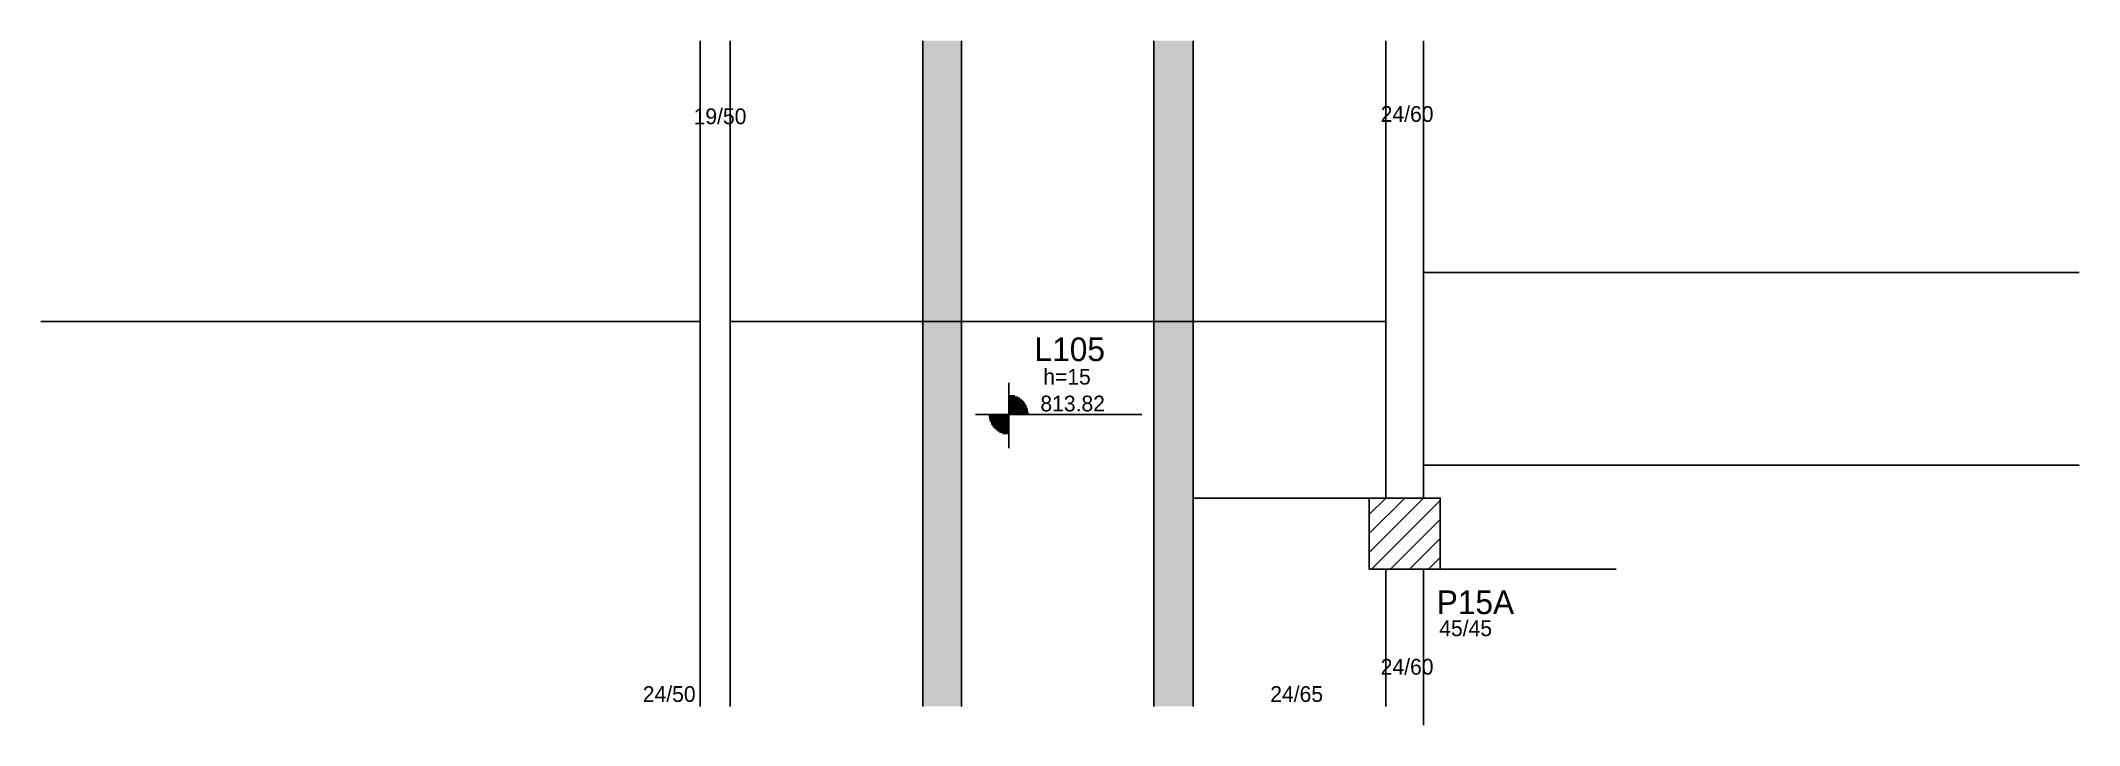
# Model space of a CAD drawing. Header units: metres. Extents: x 4358 to 5650, y 2791 to 3225.
import ezdxf

# ---------------------------------------------------------------- set-up
doc = ezdxf.new("R2010")
doc.units = ezdxf.units.M
for name, color, linetype in [('3', 7, 'Continuous'), ('4', 7, 'Continuous'), ('7', 7, 'Continuous'), ('Hachura', 7, 'Continuous'), ('Painéis', 7, 'Continuous')]:
    doc.layers.add(name, color=color, linetype=linetype)

msp = doc.modelspace()

# ---------------------------------------------------------------- hatches: boundary and pattern name
at = {"layer": 'Hachura'}
h = msp.add_hatch(color=7, dxfattribs=at)
h.dxf.hatch_style = 1
h.paths.add_polyline_path([(4941.9, 2802.8), (4917.4, 2802.8), (4917.4, 2802.8), (4917.4, 3224.8), (4917.4, 3224.8), (4941.9, 3224.8), (4941.9, 3224.8), (4941.9, 2802.8)])
h = msp.add_hatch(color=7, dxfattribs=at)
h.dxf.hatch_style = 1
h.paths.add_polyline_path([(5088.9, 2802.8), (5063.9, 2802.8), (5063.9, 2802.8), (5063.9, 3224.8), (5063.9, 3224.8), (5088.9, 3224.8), (5088.9, 3224.8), (5088.9, 2802.8)])

# ---------------------------------------------------------------- linework, layer by layer
at = {"layer": '3', "color": 7, "lineweight": 25}
for p, q in [((4971.9, 3000.3), (4971.9, 3008)), ((4971.9, 3000.3), (4971.9, 2975.3)), ((4971.9, 2999.7), (4975.7, 2999.7)), ((4971.9, 2998.9), (4977.6, 2998.9)), ((4971.9, 2998.1), (4978.9, 2998.1)), ((4959.4, 2987.8), (4950.9, 2987.8)), ((4959.4, 2987.8), (4984.4, 2987.8)), ((4971.9, 2987), (4959.4, 2987)), ((4971.9, 2986.2), (4959.5, 2986.2)), ((4971.9, 2985.5), (4959.6, 2985.5)), ((4971.9, 2984.7), (4959.8, 2984.7)), ((4971.9, 2997.3), (4980, 2997.3)), ((4971.9, 2996.6), (4980.8, 2996.6)), ((4971.9, 2995.8), (4981.5, 2995.8)), ((4971.9, 2995), (4982.1, 2995)), ((4971.9, 2994.2), (4982.6, 2994.2)), ((4971.9, 2993.4), (4983.1, 2993.4)), ((4971.9, 2992.6), (4983.4, 2992.6)), ((4971.9, 2991.8), (4983.7, 2991.8)), ((4971.9, 2991), (4984, 2991)), ((4971.9, 2990.2), (4984.1, 2990.2)), ((4971.9, 2989.4), (4984.3, 2989.4)), ((4971.9, 2988.6), (4984.4, 2988.6)), ((4984.4, 2987.8), (5056.3, 2987.8)), ((4971.9, 2983.9), (4960, 2983.9)), ((4971.9, 2983.1), (4960.3, 2983.1)), ((4971.9, 2982.3), (4960.7, 2982.3)), ((4971.9, 2981.5), (4961.1, 2981.5)), ((4971.9, 2980.7), (4961.6, 2980.7)), ((4971.9, 2979.9), (4962.2, 2979.9)), ((4971.9, 2979.1), (4962.9, 2979.1)), ((4971.9, 2978.3), (4963.8, 2978.3)), ((4971.9, 2977.5), (4964.8, 2977.5)), ((4971.9, 2976.7), (4966.1, 2976.7)), ((4971.9, 2975.9), (4968, 2975.9)), ((4971.9, 2975.3), (4971.9, 2966.5)), ((5200.4, 2900.3), (5234.9, 2934.8)), ((5200.4, 2912.4), (5222.9, 2934.8)), ((5200.4, 2924.4), (5210.9, 2934.8)), ((5201.9, 2889.8), (5245.4, 2933.3)), ((5214, 2889.8), (5245.4, 2921.3)), ((5226, 2889.8), (5245.4, 2909.3)), ((5238, 2889.8), (5245.4, 2897.2))]:
    msp.add_line(p, q, dxfattribs=at)
for points in [[(4776.4, 3224.8), (4776.4, 2802.8)], [(4795.4, 2802.8), (4795.4, 3224.8)], [(5210.9, 3224.8), (5210.9, 2934.8)], [(5234.9, 2934.8), (5234.9, 3224.8)], [(5210.9, 2889.8), (5210.9, 2802.8)], [(5234.9, 2790.8), (5234.9, 2889.8)]]:
    msp.add_lwpolyline(points, dxfattribs=at)
at = {"layer": '7', "color": 7, "lineweight": 25}
msp.add_lwpolyline([(5200.4, 2889.8), (5245.4, 2889.8), (5245.4, 2934.8), (5200.4, 2934.8), (5200.4, 2889.8)], dxfattribs=at)
at = {"layer": 'Painéis', "color": 7, "lineweight": 25}
for p, q in [((4917.4, 2802.8), (4917.4, 3224.8)), ((4941.9, 2802.8), (4941.9, 3224.8)), ((5063.9, 2802.8), (5063.9, 3224.8)), ((5088.9, 2802.8), (5088.9, 3224.8)), ((5234.9, 3077.8), (5650.4, 3077.8)), ((4776.4, 3046.8), (4358.4, 3046.8)), ((5210.9, 3046.8), (4795.4, 3046.8)), ((5234.9, 2955.8), (5650.4, 2955.8)), ((5200.4, 2934.8), (5088.9, 2934.8)), ((5245.4, 2889.8), (5356.9, 2889.8))]:
    msp.add_line(p, q, dxfattribs=at)

# ---------------------------------------------------------------- texts
at = {"layer": '3', "color": 7, "lineweight": 25}
for s, p in [('19/50', (4772.2, 3171.9)), ('24/60', (5207.7, 3173.4)), ('h=15', (4993.8, 3006.8)), ('813.82', (4992, 2989.8)), ('45/45', (5244.8, 2847.3)), ('24/60', (5207.7, 2822.9)), ('24/50', (4740, 2805.6)), ('24/65', (5137.7, 2805.6))]:
    msp.add_text(s, height=10, dxfattribs=at).set_placement(p)
at = {"layer": '4', "color": 7, "lineweight": 25}
for s, p in [('L105', (4988.3, 3021.7)), ('P15A', (5243.2, 2861.3))]:
    msp.add_text(s, height=15, dxfattribs=at).set_placement(p)

doc.saveas('drawing.dxf')
